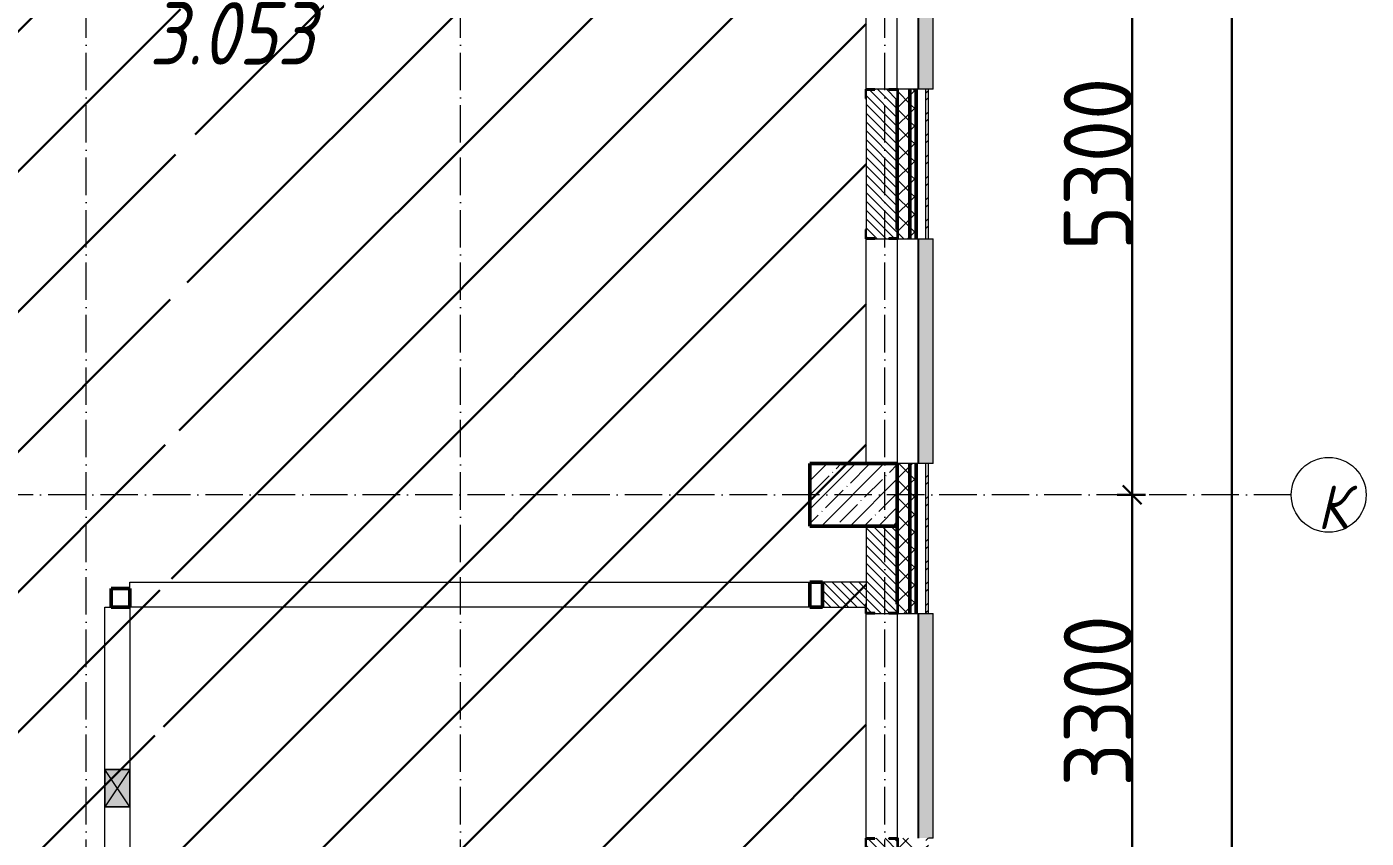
# Model space of a CAD drawing. Header units: millimetres. Extents: x -17017 to 628417, y -109036 to 199237.
# Drawn here: x 300346 to 311078, y -72132 to -65632 of the extents above; entities that cross this region are included whole.
import ezdxf

# ---------------------------------------------------------------- set-up
doc = ezdxf.new("R2010")
doc.units = ezdxf.units.MM
doc.linetypes.add('50_200_ШТРИХ_1Т_ш5_п1_п1_', pattern=[700, 500, -100, 0, -100])
for name, color, linetype, lineweight in [('A-____-____-DIMS', 7, 'Continuous', 9), ('A-DETL-GENF-OTLN', 7, 'Continuous', 9), ('A-GENM-____-MCUT', 7, 'Continuous', 25), ('A-GENM-____-OTLN-1', 7, 'Continuous', 25), ('A-GLAZ-____-OTLN', 7, 'Continuous', 9), ('A-WALL-____-MCUT-2', 7, 'Continuous', 50), ('A-WALL-____-MCUT-3', 7, 'Continuous', 9), ('A-WALL-____-OTLN', 7, 'Continuous', 9), ('A-WALL-____-PATT-1', 7, 'Continuous', 9), ('A-WALL-FNSH-MCUT-1', 7, 'Continuous', 9), ('I-WALL-____-OTLN', 7, 'Continuous', 9), ('S-COLS-____-MCUT', 7, 'Continuous', 50), ('S-COLS-____-OTLN', 7, 'Continuous', 9), ('S-GRID-____-IDEN', 7, 'Continuous', 9), ('S-GRID-____-OTLN-1', 7, '50_200_ШТРИХ_1Т_ш5_п1_п1_', 9), ('Марки помещений', 7, 'Continuous', 9), ('стяжа', 7, 'Continuous', 30)]:
    doc.layers.add(name, color=color, linetype=linetype, lineweight=lineweight)
doc.layers.add('A-GLAZ-____-OTLN-1', color=7, linetype='Continuous', lineweight=9, true_color=0xc0c0c0)
doc.styles.add('ISOCPEUR_I', font='isocpeui.ttf', dxfattribs={"width": 0.9, "height": 2.5})
doc.styles.add('ISOCPEUR_I_2', font='isocpeui.ttf', dxfattribs={"width": 0.85, "height": 2.3})
doc.styles.add('ISOCPEUR_I_9', font='isocpeui.ttf', dxfattribs={"width": 0.9, "height": 250})
doc.styles.add('СПДС', font='isocpeur.ttf', dxfattribs={"width": 0.9})
doc.dimstyles.new('ISO-2_5_0_9К_БОЛЬШОЙ_ОСИ', dxfattribs={"dimscale": 304.8, "dimtxt": 248.995294, "dimasz": 0.492126, "dimexe": 0.393701, "dimexo": 0, "dimgap": 0, "dimtad": 1, "dimdec": 0, "dimzin": 0, "dimdsep": 46, "dimtxsty": 'ISOCPEUR_I_9', "dimblk1": 'OBLIQUE', "dimblk2": 'OBLIQUE', "dimsah": 1, "dimcen": 0.09, "dimdle": 0.393701, "dimazin": 0, "dimtfac": 1, "dimtdec": 4, "dimtix": 1, "dimtmove": 0, "dimatfit": 3, "dimfxl": 1, "dimtvp": 1, "dimtolj": 1, "dimtzin": 0, "dimarcsym": 2})
pattern_1 = [(45, (283770.71, -86863.46), (-70.71068, 70.71068), []), (135, (283770.71, -86863.46), (-70.71068, -70.71068), [])]
pattern_2 = [(135, (283770.707, -86863.456), (-35.35534, -35.35534), [])]

# ---------------------------------------------------------------- blocks, each defined once
blk = doc.blocks.new('BSC_Колонна _Прямоугольная - 500х700-V125-АР1_План отверстий 3 этажа в осях 1-64_А-ГГ')
at = {"layer": 'S-COLS-____-OTLN'}
h = blk.add_hatch(dxfattribs=at)
h.set_pattern_fill('FP_148', color=256, style=0, pattern_type=2)
h.set_pattern_definition([(315, (-17481.04, 23200), (114.04925, 114.04925), []), (315, (-17481.04, 23085.95), (114.04925, 114.04925), [201.613, -40.323, 3.353, -36.97])])
h.paths.add_polyline_path([(-250, 350), (-250, -350), (250, -350), (250, 350)], flags=0)
at = {"layer": 'S-COLS-____-MCUT'}
for p, q in [((250, 350), (-250, 350)), ((-250, 350), (-250, -350)), ((250, -350), (250, 350)), ((-250, -350), (250, -350))]:
    blk.add_line(p, q, dxfattribs=at)
blk = doc.blocks.new('Фахверк_СКБ_Уголок - 250_2700-27497298-АР1_План отверстий 3 этажа в осях 1-64_А-ГГ')
at = {"layer": 'A-GENM-____-MCUT'}
for p, q in [((200, 181), (125, 181)), ((125, 181), (125, 106)), ((131, 106), (131, 175)), ((131, 175), (200, 175)), ((200, 175), (200, 181)), ((125, 106), (131, 106)), ((131, -6), (125, -6)), ((125, -6), (125, -81)), ((125, -81), (200, -81)), ((131, -75), (131, -6)), ((200, -75), (131, -75)), ((200, -81), (200, -75))]:
    blk.add_line(p, q, dxfattribs=at)
blk = doc.blocks.new('Отлив_СКБ - Отлив витража_120_НВФ-31885687-АР1_План отверстий 3 этажа в осях 1-64_А-ГГ')
at = {"layer": 'A-GLAZ-____-OTLN-1'}
for points in [[(0, 0), (0, -2), (1800, -2), (1800, 0), (534, 0)], [(0, -2), (0, -120), (1800, -120), (1800, -2), (534, -2)]]:
    blk.add_hatch(color=256, dxfattribs=at).paths.add_polyline_path(points, flags=0)
at = {"layer": 'A-GLAZ-____-OTLN'}
for p, q in [((0, 0), (1800, 0)), ((1800, -2), (0, -2)), ((0, -120), (0, -83)), ((1800, -83), (1800, -120)), ((0, -120), (1800, -120))]:
    blk.add_line(p, q, dxfattribs=at)
blk = doc.blocks.new('BSC_Колонна _Прямоугольная1 - 150х150 _металл_-35283274-АР1_План отверстий 3 этажа в осях 1-64_А-ГГ')
at = {"layer": 'S-COLS-____-MCUT'}
for p, q in [((75, 75), (-75, 75)), ((-75, 75), (-75, -75)), ((75, -75), (75, 75)), ((-75, -75), (75, -75))]:
    blk.add_line(p, q, dxfattribs=at)
blk = doc.blocks.new('BSC_Колонна _Прямоугольная1 - 200х100 _металл_-35191367-АР1_План отверстий 3 этажа в осях 1-64_А-ГГ')
at = {"layer": 'S-COLS-____-MCUT'}
for p, q in [((100, 50), (-100, 50)), ((-100, 50), (-100, -50)), ((100, -50), (100, 50)), ((-100, -50), (100, -50))]:
    blk.add_line(p, q, dxfattribs=at)
blk = doc.blocks.new('AR_Отверстие прямоугольное _в стене__БезПР - AR_Отверстие прямоугольное _в стене__БезПР-36899507-АР1_План отверстий 3 этажа в осях 1-64_А-ГГ')
at = {"layer": 'A-GLAZ-____-OTLN'}
blk.add_hatch(color=256, dxfattribs=at).paths.add_polyline_path([(150, -100), (150, 100), (-150, 100), (-150, -100)], flags=0)
at = {"layer": 'A-DETL-GENF-OTLN'}
for p, q in [((-150, -100), (-150, 100)), ((-150, 100), (150, 100)), ((150, 100), (-150, -100)), ((-150, 100), (150, -100)), ((150, 100), (-150, 100)), ((-150, 100), (-150, -100)), ((150, 100), (150, -100)), ((150, -100), (150, 100)), ((150, -100), (-150, -100)), ((-150, -100), (150, -100))]:
    blk.add_line(p, q, dxfattribs=at)
at = {"layer": 'A-GLAZ-____-OTLN'}
blk.add_line((150, 100), (-150, 100), dxfattribs=at)
blk = doc.blocks.new('Ось сетки - Круг_Ø6_00__ISO-2_5_0_9K_-25732049-АР1_План отверстий 3 этажа в осях 1-64_А-ГГ')
at = {"layer": 'S-GRID-____-IDEN'}
blk.add_circle((0, 0), 3, dxfattribs=at)
blk = doc.blocks.new('_Oblique')
at = {"color": 0, "linetype": 'ByBlock', "lineweight": -2}
blk.add_line((-0.5, -0.5), (0.5, 0.5), dxfattribs=at)
blk = doc.blocks.new('*D2971')
at = {"layer": 'A-____-____-DIMS', "color": 0, "lineweight": -2, "transparency": 16777216}
for p, q in [((309203, -63962), (309203, -69502)), ((309309, -64082), (309083, -64082)), ((309309, -69382), (309083, -69382))]:
    blk.add_line(p, q, dxfattribs=at)
at = {"layer": 'Defpoints', "color": 0, "transparency": 16777216}
for p in [(309309, -64082), (309203, -69382), (309309, -69382)]:
    blk.add_point(p, dxfattribs=at)
at = {"layer": 'A-____-____-DIMS', "color": 0, "lineweight": -2, "transparency": 16777216, "xscale": 150, "yscale": 150, "zscale": 150}
for p, rotation in [((309203, -64082), 90), ((309203, -69382), 270)]:
    blk.add_blockref('_Oblique', p, dxfattribs=dict(at, rotation=rotation))
at = {"layer": 'A-____-____-DIMS', "color": 0, "transparency": 16777216, "insert": (308929, -66732), "char_height": 548.6, "attachment_point": 5, "rotation": 90, "style": 'СПДС'}
blk.add_mtext('\\A1;5300', dxfattribs=at)
blk = doc.blocks.new('*D2972')
at = {"layer": 'A-____-____-DIMS', "color": 0, "lineweight": -2, "transparency": 16777216}
for p, q in [((309203, -69262), (309203, -72802)), ((309309, -69382), (309083, -69382)), ((309309, -72682), (309083, -72682))]:
    blk.add_line(p, q, dxfattribs=at)
at = {"layer": 'Defpoints', "color": 0, "transparency": 16777216}
for p in [(309309, -69382), (309203, -72682), (309309, -72682)]:
    blk.add_point(p, dxfattribs=at)
at = {"layer": 'A-____-____-DIMS', "color": 0, "lineweight": -2, "transparency": 16777216, "xscale": 150, "yscale": 150, "zscale": 150}
for p, rotation in [((309203, -69382), 90), ((309203, -72682), 270)]:
    blk.add_blockref('_Oblique', p, dxfattribs=dict(at, rotation=rotation))
at = {"layer": 'A-____-____-DIMS', "color": 0, "transparency": 16777216, "insert": (308929, -71032), "char_height": 548.6, "attachment_point": 5, "rotation": 90, "style": 'СПДС'}
blk.add_mtext('\\A1;3300', dxfattribs=at)
blk = doc.blocks.new('*D2973')
at = {"layer": 'A-____-____-DIMS', "color": 0, "lineweight": -2, "transparency": 16777216}
for p, q in [((310003, -72802), (310003, -39112)), ((309897, -39232), (310123, -39232)), ((309897, -72682), (310123, -72682))]:
    blk.add_line(p, q, dxfattribs=at)
at = {"layer": 'Defpoints', "color": 0, "transparency": 16777216}
for p in [(309897, -39232), (310003, -39232), (309897, -72682)]:
    blk.add_point(p, dxfattribs=at)
at = {"layer": 'A-____-____-DIMS', "color": 0, "lineweight": -2, "transparency": 16777216, "xscale": 150, "yscale": 150, "zscale": 150}
for p, rotation in [((310003, -39232), 90), ((310003, -72682), 270)]:
    blk.add_blockref('_Oblique', p, dxfattribs=dict(at, rotation=rotation))
at = {"layer": 'A-____-____-DIMS', "color": 0, "transparency": 16777216, "insert": (309729, -55957), "char_height": 548.6, "attachment_point": 5, "rotation": 90, "style": 'СПДС'}
blk.add_mtext('\\A1;33450', dxfattribs=at)
blk = doc.blocks.new('3эт')
at = {"layer": 'S-GRID-____-OTLN-1', "color": 251, "ltscale": 0.6, "true_color": 0x636466}
for p, q in [((300820.7, -91346.1), (300820.7, -36982.5)), ((303820.7, -91346.1), (303820.7, -36982.5)), ((307220.7, -91346.1), (307220.7, -36982.5)), ((310478.4, -69382.4), (279101.9, -69382.4))]:
    blk.add_line(p, q, dxfattribs=at)
at = {"layer": 'S-GRID-____-IDEN', "insert": (310685.6, -69306.3), "char_height": 350, "width": 223.671, "attachment_point": 1, "style": 'ISOCPEUR_I'}
blk.add_mtext('\\fISOCPEUR|b0|i1|c204|p34|;\\W.9;К', dxfattribs=at)
at = {"layer": 'A-____-____-DIMS'}
for base, p1, p2, override, picture, middle in [((310003.2, -39232.4), (309897.2, -72682.4), (309897.2, -39232.4), {"dimtxt": 1.8, "dimpost": '<>', "dimtxsty": 'СПДС', "dimfxl": 33450}, '*D2973', (309728.9, -55957.4)), ((309203.2, -69382.4), (309309.3, -64082.4), (309309.3, -69382.4), {"dimtxt": 1.8, "dimpost": '<>', "dimtxsty": 'СПДС', "dimfxl": 5300}, '*D2971', (308928.9, -66732.4)), ((309203.2, -72682.4), (309309.3, -69382.4), (309309.3, -72682.4), {"dimtxt": 1.8, "dimpost": '<>', "dimtxsty": 'СПДС', "dimfxl": 3300}, '*D2972', (308928.9, -71032.4))]:
    dim = blk.add_linear_dim(base=base, p1=p1, p2=p2, angle=90, dimstyle='ISO-2_5_0_9К_БОЛЬШОЙ_ОСИ', override=override, dxfattribs=at)
    dim.commit()
    dim.dimension.update_dxf_attribs({"geometry": picture, "text_midpoint": middle})

msp = doc.modelspace()

# ---------------------------------------------------------------- hatches: boundary and pattern name
at = {"layer": 'A-WALL-____-PATT-1'}
h = msp.add_hatch(dxfattribs=at)
h.set_pattern_fill('FP_1', color=256, style=0, pattern_type=2)
h.set_pattern_definition(pattern_1)
h.paths.add_polyline_path([(307421, -77332), (307421, -75132), (307327, -75132), (307327, -75207), (307321, -75207), (307321, -77332)], flags=0)
h.paths.add_polyline_path([(307421, -73332), (307421, -72132), (307327, -72132), (307327, -72207), (307321, -72207), (307321, -73257), (307327, -73257), (307327, -73332)], flags=0)
h.paths.add_polyline_path([(307421, -70332), (307421, -69132), (307321, -69132), (307321, -70257), (307327, -70257), (307327, -70332)], flags=0)
h.paths.add_polyline_path([(307421, -67332), (307421, -66132), (307327, -66132), (307327, -66207), (307321, -66207), (307321, -67257), (307327, -67257), (307327, -67332)], flags=0)
h.paths.add_polyline_path([(307321, -64332), (307421, -64332), (307421, -63132), (307327, -63132), (307327, -63207), (307321, -63207), (307321, -63832)], flags=0)
h.paths.add_polyline_path([(307327, -61332), (307421, -61332), (307421, -60132), (307321, -60132), (307321, -61257), (307327, -61257), (307327, -61326)], flags=0)
h.paths.add_polyline_path([(307327, -58332), (307421, -58332), (307421, -57132), (307327, -57132), (307327, -57207), (307321, -57207), (307321, -58257), (307327, -58257), (307327, -58326)], flags=0)
h.paths.add_polyline_path([(307327, -55332), (307421, -55332), (307421, -54132), (307321, -54132), (307321, -55257), (307327, -55257), (307327, -55326)], flags=0)
h.paths.add_polyline_path([(307421, -52332), (307421, -51132), (307327, -51132), (307327, -51207), (307321, -51207), (307321, -52257), (307327, -52257), (307327, -52332)], flags=0)
h.paths.add_polyline_path([(307327, -49332), (307421, -49332), (307421, -48132), (307321, -48132), (307321, -49257), (307327, -49257), (307327, -49326)], flags=0)
h.paths.add_polyline_path([(307421, -46332), (307421, -45082), (307327, -45082), (307327, -45157), (307321, -45157), (307321, -46257), (307327, -46257), (307327, -46332)], flags=0)
h.paths.add_polyline_path([(307421, -43282), (307421, -39132), (307321, -39132), (307321, -43282)], flags=0)
h = msp.add_hatch(dxfattribs=at)
h.set_pattern_fill('FP_1', color=256, style=0, pattern_type=2)
h.set_pattern_definition(pattern_1)
h.paths.add_polyline_path([(307471, -77332), (307471, -75132), (307421, -75132), (307421, -77332)], flags=0)
h.paths.add_polyline_path([(307471, -73332), (307471, -72132), (307421, -72132), (307421, -73332)], flags=0)
h.paths.add_polyline_path([(307471, -70332), (307471, -69132), (307421, -69132), (307421, -70332)], flags=0)
h.paths.add_polyline_path([(307471, -67332), (307471, -66132), (307421, -66132), (307421, -67332)], flags=0)
h.paths.add_polyline_path([(307471, -64332), (307471, -63132), (307421, -63132), (307421, -64332)], flags=0)
h.paths.add_polyline_path([(307421, -61332), (307471, -61332), (307471, -60132), (307421, -60132), (307421, -60328)], flags=0)
h.paths.add_polyline_path([(307421, -58332), (307471, -58332), (307471, -57132), (307421, -57132)], flags=0)
h.paths.add_polyline_path([(307471, -55332), (307471, -54132), (307421, -54132), (307421, -55332)], flags=0)
h.paths.add_polyline_path([(307421, -52332), (307471, -52332), (307471, -51132), (307421, -51132), (307421, -51728)], flags=0)
h.paths.add_polyline_path([(307421, -49332), (307471, -49332), (307471, -48132), (307421, -48132), (307421, -48288)], flags=0)
h.paths.add_polyline_path([(307471, -46332), (307471, -45082), (307421, -45082), (307421, -46332)], flags=0)
h.paths.add_polyline_path([(307471, -43282), (307471, -39132), (307421, -39132), (307421, -43282)], flags=0)
h = msp.add_hatch(dxfattribs=at)
h.set_pattern_fill('FP_3', color=256, style=0, pattern_type=2)
h.set_pattern_definition([(45, (283770.71, -86863.46), (-85.5366, 85.5366), []), (45, (283827.73, -86863.46), (-85.5366, 85.5366), [])])
h.paths.add_polyline_path([(307551, -77142), (307571, -77142), (307571, -75132), (307551, -75132), (307551, -77099)], flags=0)
h.paths.add_polyline_path([(307571, -73332), (307571, -72132), (307551, -72132), (307551, -73332)], flags=0)
h.paths.add_polyline_path([(307571, -70332), (307571, -69132), (307551, -69132), (307551, -70332)], flags=0)
h.paths.add_polyline_path([(307571, -67332), (307571, -66132), (307551, -66132), (307551, -67332)], flags=0)
h.paths.add_polyline_path([(307551, -64332), (307571, -64332), (307571, -63132), (307551, -63132)], flags=0)
h.paths.add_polyline_path([(307571, -61332), (307571, -60132), (307551, -60132), (307551, -61332)], flags=0)
h.paths.add_polyline_path([(307571, -58332), (307571, -57132), (307551, -57132), (307551, -58332)], flags=0)
h.paths.add_polyline_path([(307551, -55332), (307571, -55332), (307571, -54132), (307551, -54132), (307551, -55168)], flags=0)
h.paths.add_polyline_path([(307571, -52332), (307571, -51132), (307551, -51132), (307551, -52332)], flags=0)
h.paths.add_polyline_path([(307571, -49332), (307571, -48132), (307551, -48132), (307551, -49332)], flags=0)
h.paths.add_polyline_path([(307551, -46332), (307571, -46332), (307571, -45312), (307551, -45312), (307551, -45708)], flags=0)
h = msp.add_hatch(dxfattribs=at)
h.set_pattern_fill('FP_6', color=256, style=0, pattern_type=2)
h.set_pattern_definition(pattern_2)
h.paths.add_polyline_path([(307252, -67332), (307252, -67326), (307321, -67326), (307321, -66138), (307252, -66138), (307252, -66132), (307140, -66132), (307140, -66138), (307071, -66138), (307071, -67326), (307140, -67326), (307140, -67332)], flags=0)
h = msp.add_hatch(dxfattribs=at)
h.set_pattern_fill('FP_6', color=256, style=0, pattern_type=2)
h.set_pattern_definition(pattern_2)
h.paths.add_polyline_path([(307071, -72432), (307321, -72432), (307321, -72138), (307252, -72138), (307252, -72132), (307140, -72132), (307140, -72138), (307071, -72138), (307071, -72369)], flags=0)
h.paths.add_polyline_path([(307252, -70332), (307252, -70326), (307321, -70326), (307321, -69632), (307071, -69632), (307071, -70326), (307140, -70326), (307140, -70332)], flags=0)
h = msp.add_hatch(dxfattribs=at)
h.set_pattern_fill('FP_6', color=256, style=0, pattern_type=2)
h.set_pattern_definition(pattern_2)
h.paths.add_polyline_path([(306721, -70282), (307065, -70282), (307065, -70257), (307071, -70257), (307071, -70082), (306721, -70082)], flags=0)
at = {"layer": 'стяжа'}
h = msp.add_hatch(dxfattribs=at)
h.set_pattern_fill('ANSI31', color=3, scale=250)
h.paths.add_polyline_path([(301971, -61332), (293571, -61332), (293571, -74982), (301241, -74982)])
h.paths.add_polyline_path([(298821, -60532), (301971, -60532), (301971, -61332), (298821, -61332)])
h.paths.add_polyline_path([(301971, -57632), (298221, -57632), (298221, -60532), (301971, -60532)])
h.paths.add_polyline_path([(301971, -54382), (307071, -54382), (307071, -76832), (301171, -76957)])

# ---------------------------------------------------------------- linework, layer by layer
at = {"layer": 'A-WALL-____-MCUT-2'}
for p, q in [((307321, -66207), (307321, -67257)), ((307421, -67332), (307421, -66132)), ((307471, -67332), (307471, -66132)), ((307421, -70332), (307421, -69132)), ((307471, -70332), (307471, -69132)), ((307321, -69632), (307321, -70257))]:
    msp.add_line(p, q, dxfattribs=at)
at = {"layer": 'A-WALL-____-MCUT-3'}
for p, q in [((307071, -66207), (307071, -67257)), ((307252, -66132), (307140, -66132)), ((307551, -66132), (307327, -66132)), ((307551, -67332), (307551, -66132)), ((307140, -67332), (307252, -67332)), ((307327, -67332), (307551, -67332)), ((307551, -69132), (307321, -69132)), ((307551, -70332), (307551, -69132)), ((307071, -69632), (307071, -70257)), ((307071, -70082), (306721, -70082)), ((306721, -70282), (307065, -70282)), ((307140, -70332), (307252, -70332)), ((307327, -70332), (307551, -70332))]:
    msp.add_line(p, q, dxfattribs=at)
at = {"layer": 'A-WALL-____-OTLN'}
for p, q in [((307071, -66132), (307071, -64332)), ((307321, -66132), (307321, -64332)), ((307071, -69132), (307071, -67332)), ((307321, -67332), (307321, -69132)), ((307071, -72132), (307071, -70332)), ((307321, -70332), (307321, -72132))]:
    msp.add_line(p, q, dxfattribs=at)
at = {"layer": 'A-WALL-FNSH-MCUT-1'}
for p, q in [((307571, -66132), (307551, -66132)), ((307571, -67332), (307571, -66132)), ((307551, -67332), (307571, -67332)), ((307571, -69132), (307551, -69132)), ((307571, -70332), (307571, -69132)), ((307551, -70332), (307571, -70332))]:
    msp.add_line(p, q, dxfattribs=at)
at = {"layer": 'I-WALL-____-OTLN'}
for p, q in [((301171, -70132), (301171, -70082)), ((301171, -70082), (306621, -70082)), ((300971, -71582), (300971, -70282)), ((300971, -70282), (301021, -70282)), ((306621, -70282), (301171, -70282)), ((301171, -70282), (301171, -71582)), ((300971, -74982), (300971, -71882)), ((301171, -71882), (301171, -74982))]:
    msp.add_line(p, q, dxfattribs=at)

# ---------------------------------------------------------------- block references
at = {"layer": 'A-GENM-____-OTLN-1'}
for p, rotation in [((307146, -66007), 269.9999999999999), ((307246, -67457), 89.99999999999991), ((307246, -70457), 89.99999999999991), ((307146, -72007), 269.9999999999999)]:
    msp.add_blockref('Фахверк_СКБ_Уголок - 250_2700-27497298-АР1_План отверстий 3 этажа в осях 1-64_А-ГГ', p, dxfattribs=dict(at, rotation=rotation))
at = {"layer": 'A-GLAZ-____-OTLN'}
for name, p, rotation in [('Отлив_СКБ - Отлив витража_120_НВФ-31885687-АР1_План отверстий 3 этажа в осях 1-64_А-ГГ', (307488, -66132), 89.99999999999932), ('Отлив_СКБ - Отлив витража_120_НВФ-31885687-АР1_План отверстий 3 этажа в осях 1-64_А-ГГ', (307488, -69132), 89.99999999999932), ('Отлив_СКБ - Отлив витража_120_НВФ-31885687-АР1_План отверстий 3 этажа в осях 1-64_А-ГГ', (307488, -72132), 89.99999999999932), ('AR_Отверстие прямоугольное _в стене__БезПР - AR_Отверстие прямоугольное _в стене__БезПР-36899507-АР1_План отверстий 3 этажа в осях 1-64_А-ГГ', (301071, -71732), 269.9999999999999)]:
    msp.add_blockref(name, p, dxfattribs=dict(at, rotation=rotation))
at = {"layer": 'S-COLS-____-OTLN'}
for name, p, rotation in [('BSC_Колонна _Прямоугольная - 500х700-V125-АР1_План отверстий 3 этажа в осях 1-64_А-ГГ', (306971, -69382), 89.9999999999999), ('BSC_Колонна _Прямоугольная1 - 200х100 _металл_-35191367-АР1_План отверстий 3 этажа в осях 1-64_А-ГГ', (306671, -70182), 270.0000000000001), ('BSC_Колонна _Прямоугольная1 - 150х150 _металл_-35283274-АР1_План отверстий 3 этажа в осях 1-64_А-ГГ', (301096, -70207), 270.0000000000001)]:
    msp.add_blockref(name, p, dxfattribs=dict(at, rotation=rotation))
at = {"layer": 'S-GRID-____-IDEN', "xscale": 99.99999999999993, "yscale": 99.99999999999993, "zscale": 99.99999999999993, "rotation": 89.9999999999998}
msp.add_blockref('Ось сетки - Круг_Ø6_00__ISO-2_5_0_9K_-25732049-АР1_План отверстий 3 этажа в осях 1-64_А-ГГ', (310778, -69382), dxfattribs=at)
at = {"layer": 'стяжа'}
msp.add_blockref('3эт', (0, 0), dxfattribs=at)

# ---------------------------------------------------------------- texts
at = {"layer": 'Марки помещений', "insert": (301326, -65435), "char_height": 500, "width": 785.65, "attachment_point": 1, "style": 'ISOCPEUR_I_2'}
msp.add_mtext('3.053', dxfattribs=at)

doc.saveas('drawing.dxf')
